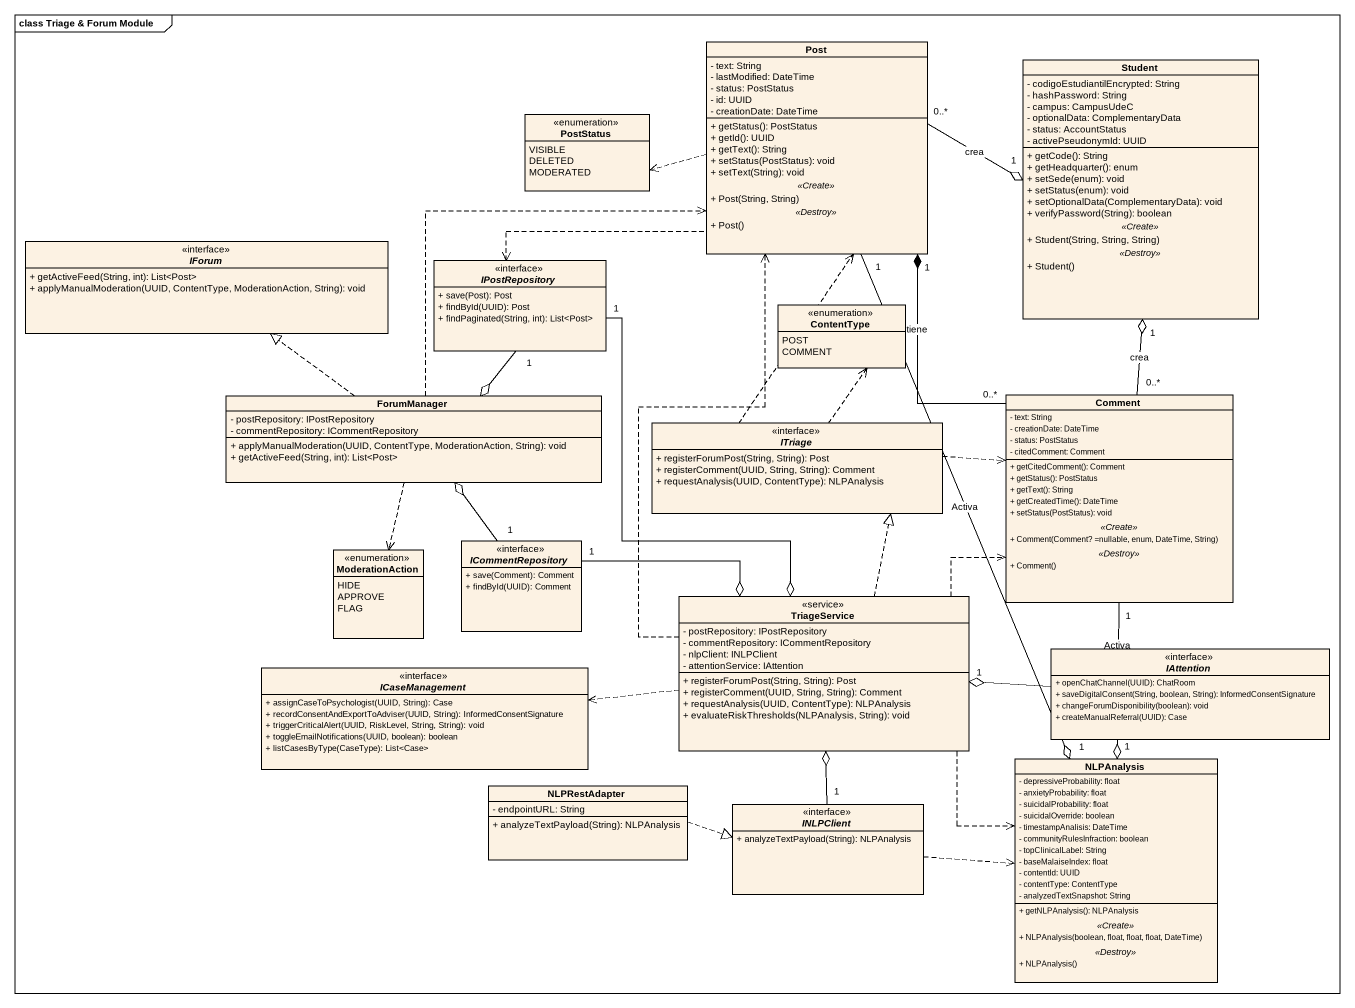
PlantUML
@startuml
mainframe class Triage & Forum Module
hide circle
hide empty members
skinparam classAttributeIconSize 0
class Post {
  - text: String
  - lastModified: DateTime
  - status: PostStatus
  - id: UUID
  - creationDate: DateTime
  --
  + getStatus(): PostStatus
  + getId(): UUID
  + getText(): String
  + setStatus(PostStatus): void
  + setText(String): void
  .. <<Create>> ..
  + Post(String, String)
  .. <<Destroy>> ..
  + Post()
}
class Student {
  - codigoEstudiantilEncrypted: String
  - hashPassword: String
  - campus: CampusUdeC
  - optionalData: ComplementaryData
  - status: AccountStatus
  - activePseudonymId: UUID
  --
  + getCode(): String
  + getHeadquarter(): enum
  + setSede(enum): void
  + setStatus(enum): void
  + setOptionalData(ComplementaryData): void
  + verifyPassword(String): boolean
  .. <<Create>> ..
  + Student(String, String, String)
  .. <<Destroy>> ..
  + Student()
}
enum PostStatus {
  VISIBLE
  DELETED
  MODERATED
}
interface IForum {
  + getActiveFeed(String, int): List<Post>
  + applyManualModeration(UUID, ContentType, ModerationAction, String): void
}
interface IPostRepository {
  + save(Post): Post
  + findById(UUID): Post
  + findPaginated(String, int): List<Post>
}
enum ContentType {
  POST
  COMMENT
}
class ForumManager {
  - postRepository: IPostRepository
  - commentRepository: ICommentRepository
  + applyManualModeration(UUID, ContentType, ModerationAction, String): void
  + getActiveFeed(String, int): List<Post>
}
class Comment {
  - text: String
  - creationDate: DateTime
  - status: PostStatus
  - citedComment: Comment
  --
  + getCitedComment(): Comment
  + getStatus(): PostStatus
  + getText(): String
  + getCreatedTime(): DateTime
  + setStatus(PostStatus): void
  .. <<Create>> ..
  + Comment(Comment? =nullable, enum, DateTime, String)
  .. <<Destroy>> ..
  + Comment()
}
interface ITriage {
  + registerForumPost(String, String): Post
  + registerComment(UUID, String, String): Comment
  + requestAnalysis(UUID, ContentType): NLPAnalysis
}
enum ModerationAction {
  HIDE
  APPROVE
  FLAG
}
interface ICommentRepository {
  + save(Comment): Comment
  + findById(UUID): Comment
}
class TriageService <<service>> {
  - postRepository: IPostRepository
  - commentRepository: ICommentRepository
  - nlpClient: INLPClient
  - attentionService: IAttention
  + registerForumPost(String, String): Post
  + registerComment(UUID, String, String): Comment
  + requestAnalysis(UUID, ContentType): NLPAnalysis
  + evaluateRiskThresholds(NLPAnalysis, String): void
}
interface ICaseManagement {
  + assignCaseToPsychologist(UUID, String): Case
  + recordConsentAndExportToAdviser(UUID, String): InformedConsentSignature
  + triggerCriticalAlert(UUID, RiskLevel, String, String): void
  + toggleEmailNotifications(UUID, boolean): boolean
  + listCasesByType(CaseType): List<Case>
}
interface IAttention {
  + openChatChannel(UUID): ChatRoom
  + saveDigitalConsent(String, boolean, String): InformedConsentSignature
  + changeForumDisponibility(boolean): void
  + createManualReferral(UUID): Case
}
class NLPAnalysis {
  - depressiveProbability: float
  - anxietyProbability: float
  - suicidalProbability: float
  - suicidalOverride: boolean
  - timestampAnalisis: DateTime
  - communityRulesInfraction: boolean
  - topClinicalLabel: String
  - baseMalaiseIndex: float
  - contentId: UUID
  - contentType: ContentType
  - analyzedTextSnapshot: String
  --
  + getNLPAnalysis(): NLPAnalysis
  .. <<Create>> ..
  + NLPAnalysis(boolean, float, float, float, DateTime)
  .. <<Destroy>> ..
  + NLPAnalysis()
}
class NLPRestAdapter {
  - endpointURL: String
  + analyzeTextPayload(String): NLPAnalysis
}
interface INLPClient {
  + analyzeTextPayload(String): NLPAnalysis
}
Post "0..*" -right-o "1" Student : crea
Post .left.> PostStatus
Post "1" --o "1" NLPAnalysis : Activa
IPostRepository <.right. Post
IPostRepository "1" --o ForumManager
IPostRepository "1" --o TriageService
ForumManager .up.> Post
ForumManager .up.|> IForum
ForumManager ..> ModerationAction
Comment "0..*" -up-* "1" Post : tiene
Comment "0..*" -up-o "1" Student : crea
Comment "1" --o "1" NLPAnalysis : Activa
ITriage .up.> Post
ITriage .up.> ContentType
ITriage .right.> Comment
ICommentRepository "1" -up-o ForumManager
ICommentRepository "1" -right-o TriageService
TriageService .up.> Post
TriageService .right.> Comment
TriageService .up.|> ITriage
TriageService .left.> ICaseManagement
TriageService ..> NLPAnalysis
IAttention -left-o "1" TriageService
NLPRestAdapter .right.|> INLPClient
INLPClient "1" -up-o TriageService
INLPClient .right.> NLPAnalysis
@enduml
